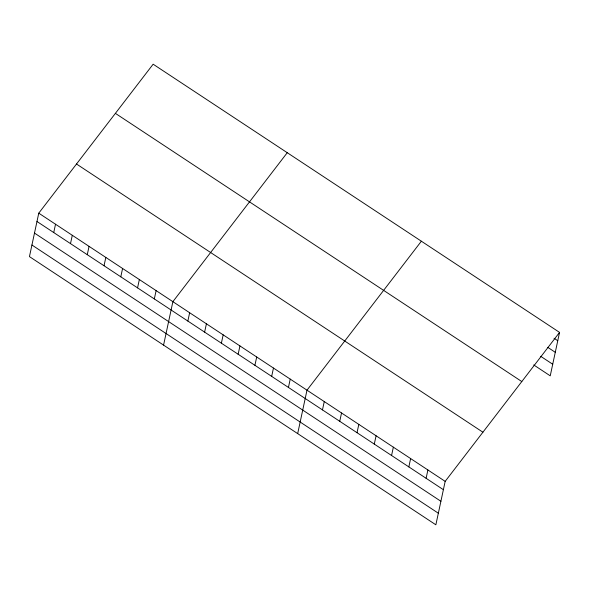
<?xml version="1.0" encoding="UTF-8"?>
<svg xmlns="http://www.w3.org/2000/svg" width="589" height="589" viewBox="0 0 589 589"><rect width="100%" height="100%" fill="white"/><g stroke="black" fill="none" stroke-linecap="round" stroke-linejoin="round"><path stroke-width="0.88" d="M38.764 213.166L29.45 256.605L435.86 524.799L445.174 481.368L559.55 332.395L153.14 64.201L38.764 213.166L445.174 481.368M53.739 232.559L55.528 224.232M70.503 243.625L72.292 235.291M87.268 254.684L89.057 246.357M104.032 265.749L105.821 257.422M120.797 276.815L122.586 268.481M137.561 287.874L139.35 279.547M154.325 298.94L156.114 290.613M163.565 345.11L172.879 301.671L287.255 152.706M187.854 321.064L189.643 312.737M204.619 332.13L206.408 323.803M221.383 343.188L223.172 334.861M238.147 354.254L239.937 345.927M254.912 365.32L256.701 356.993M271.676 376.378L273.465 368.051M288.441 387.444L290.23 379.117M297.681 433.614L306.994 390.176L421.371 241.21M322.477 409.907L324.267 401.58M339.75 421.304L341.539 412.977M357.022 432.701L358.811 424.374M374.295 444.099L376.084 435.772M391.567 455.496L393.356 447.169M408.84 466.9L410.629 458.566M426.112 478.297L427.901 469.97M559.55 332.395L550.236 375.834L533.715 364.93M554.013 338.248L557.768 340.722M547.77 347.355L555.28 352.31M540.709 356.316L552.725 364.245M115.392 113.36L521.802 381.554M76.504 164.007L482.914 432.208M36.974 221.493L443.384 489.695M34.493 233.082L440.903 501.283M31.931 245.017L438.349 513.218"/></g></svg>
